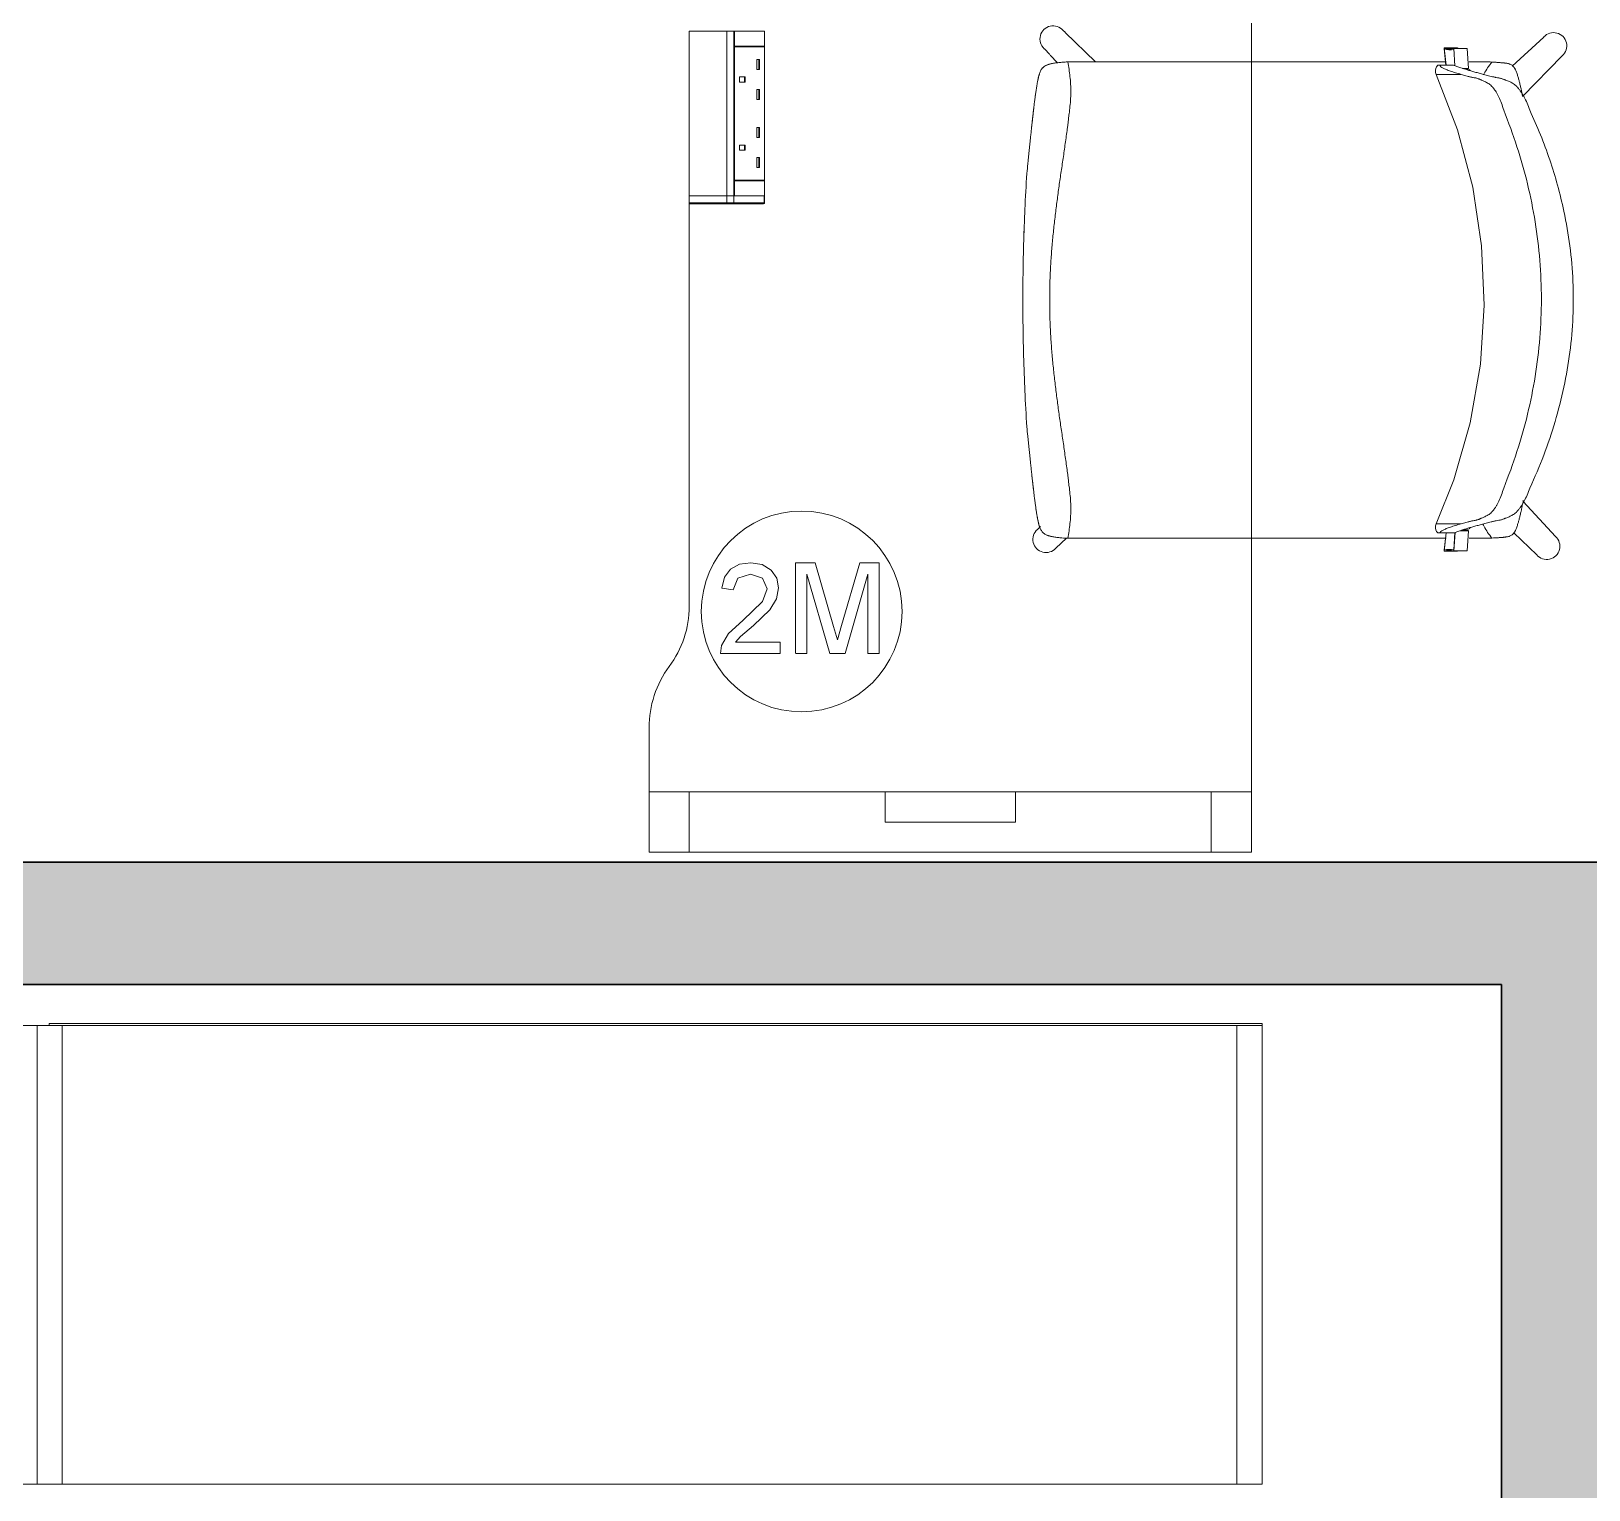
# Model space of a CAD drawing. Header units: millimetres. Extents: x 79795 to 317870, y -36033 to 97293.
# Drawn here: x 179084 to 180636, y 18902 to 20355 of the extents above; entities that cross this region are included whole.
import ezdxf

# ---------------------------------------------------------------- set-up
doc = ezdxf.new("R2010")
doc.units = ezdxf.units.MM
doc.header["$MEASUREMENT"] = 0
for name, color, linetype, lineweight in [('CSM-STL-XX-ZZ-M3-A-XXXX-00001_detached _19_04_21__rvt-1-Level 4$0$A-WALL', 7, 'CONTINUOUS', 9), ('CSM-STL-XX-ZZ-M3-A-XXXX-00001_detached _19_04_21__rvt-1-Level 4$0$A-WALL-PATT', 7, 'CONTINUOUS', 9), ('CSM-STL-XX-ZZ-M3-A-XXXX-00001_detached _19_04_21__rvt-1-Level 4$0$I-WALL', 7, 'CONTINUOUS', 9), ('I-FURN', 8, 'CONTINUOUS', 9)]:
    doc.layers.add(name, color=color, linetype=linetype, lineweight=lineweight)

msp = doc.modelspace()

# ---------------------------------------------------------------- hatches: boundary and pattern name
at = {"layer": 'CSM-STL-XX-ZZ-M3-A-XXXX-00001_detached _19_04_21__rvt-1-Level 4$0$A-WALL-PATT'}
for points in [[(180548.8, 19405.3), (180650.8, 19405.3), (180650.8, 19527.3), (177878.1, 19527.3), (177878.1, 19405.3), (180114.3, 19405.3)], [(180650.8, 15707.3), (180650.8, 19405.3), (180548.8, 19405.3), (180548.8, 15707.3)]]:
    msp.add_hatch(color=256, dxfattribs=at).paths.add_polyline_path(points, flags=0)

# ---------------------------------------------------------------- linework, layer by layer
at = {"layer": 'CSM-STL-XX-ZZ-M3-A-XXXX-00001_detached _19_04_21__rvt-1-Level 4$0$A-WALL', "lineweight": 30}
for p, q in [((180650.8, 19527.3), (178000.1, 19527.3)), ((177878.1, 19405.3), (180548.8, 19405.3))]:
    msp.add_line(p, q, dxfattribs=at)
at = {"layer": 'CSM-STL-XX-ZZ-M3-A-XXXX-00001_detached _19_04_21__rvt-1-Level 4$0$I-WALL', "lineweight": 30}
msp.add_line((180548.8, 19405.3), (180548.8, 15707.3), dxfattribs=at)
at = {"layer": 'I-FURN'}
for p, q in [((180299.9, 19537.3), (180299.9, 20637.3)), ((180299.9, 20637.3), (180299.9, 19537.3)), ((179739.9, 20355.2), (179739.9, 20191.3)), ((179739.9, 20191.3), (179739.9, 20355.2)), ((179777.4, 20355.2), (179739.9, 20355.2)), ((179777.4, 20191.3), (179777.4, 20355.2)), ((179784.3, 20355.2), (179777.4, 20355.2)), ((179785.1, 20355.2), (179782.7, 20355.2)), ((179784.3, 20191.3), (179784.3, 20355.2)), ((179784.3, 20355.2), (179784.9, 20355.2)), ((179784.9, 20355.2), (179784.9, 20340.2)), ((179785.1, 20340.2), (179785.1, 20355.2)), ((179785.1, 20355.2), (179815, 20355.2)), ((179814.8, 20191.3), (179814.8, 20355.2)), ((179815, 20355.2), (179815, 20340.2)), ((180114.3, 20354.1), (180112.3, 20356)), ((180144.6, 20324.7), (180114.4, 20354)), ((180591.2, 20349.4), (180559.7, 20320.4)), ((179784.9, 20339.7), (179784.9, 20206.7)), ((179815, 20340.2), (179785.1, 20340.2)), ((179785.1, 20206.7), (179785.1, 20339.7)), ((179815, 20339.7), (179785.1, 20339.7)), ((179809.9, 20327.1), (179807.1, 20327.1)), ((179807.1, 20317.1), (179807.1, 20327.1)), ((179809.2, 20317.1), (179809.2, 20327.1)), ((179809.9, 20317.1), (179809.9, 20327.1)), ((179814.6, 20340.2), (179814.6, 20339.7)), ((179815, 20339.7), (179815, 20206.7)), ((180093.6, 20337.8), (180098.9, 20332)), ((180099.5, 20331.3), (180106.6, 20323.6)), ((180491.7, 20338.5), (180493.7, 20321.3)), ((180505, 20338.5), (180491.7, 20338.5)), ((180491.7, 20337.5), (180493.6, 20321.3)), ((180502.6, 20320.8), (180501.4, 20338.1)), ((180501.4, 20338.1), (180514.7, 20338.1)), ((180514.7, 20338.1), (180516.1, 20318.2)), ((180570, 20290), (180609.4, 20330.7)), ((179809.9, 20317.1), (179807.1, 20317.1)), ((180116.3, 20324.7), (180116.9, 20324.7)), ((180483.6, 20318), (180483.3, 20316.5)), ((180483.3, 20316.5), (180483.3, 20314.2)), ((180483.3, 20314.2), (180483.9, 20312.2)), ((180484.3, 20319.7), (180483.6, 20318)), ((180483.9, 20312.2), (180505.1, 20257)), ((180485.4, 20321.3), (180484.3, 20319.7)), ((180488, 20321.3), (180501.1, 20321.3)), ((180516.1, 20318.2), (180510.2, 20318.2)), ((180516.1, 20317.3), (180513.1, 20317.3)), ((179795.6, 20309.6), (179789.9, 20309.6)), ((179789.9, 20304.6), (179789.9, 20309.6)), ((179795.6, 20304.6), (179789.9, 20304.6)), ((179794.9, 20304.6), (179794.9, 20309.6)), ((179795.6, 20304.6), (179795.6, 20309.6)), ((179809.9, 20297.1), (179807.1, 20297.1)), ((179807.1, 20287.1), (179807.1, 20297.1)), ((179809.2, 20287.1), (179809.2, 20297.1)), ((179809.9, 20287.1), (179809.9, 20297.1)), ((179809.9, 20287.1), (179807.1, 20287.1)), ((179809.9, 20259.3), (179807.1, 20259.3)), ((179807.1, 20249.3), (179807.1, 20259.3)), ((179809.9, 20249.3), (179807.1, 20249.3)), ((179809.2, 20249.3), (179809.2, 20259.3)), ((179809.9, 20249.3), (179809.9, 20259.3)), ((180505.1, 20257), (180520.3, 20199.9)), ((179789.9, 20241.8), (179789.9, 20236.8)), ((179795.6, 20241.8), (179789.9, 20241.8)), ((179789.9, 20236.8), (179795.6, 20236.8)), ((179794.9, 20236.8), (179794.9, 20241.8)), ((179795.6, 20236.8), (179795.6, 20241.8)), ((179809.9, 20229.3), (179807.1, 20229.3)), ((179807.1, 20219.3), (179807.1, 20229.3)), ((179809.9, 20219.3), (179807.1, 20219.3)), ((179809.2, 20219.3), (179809.2, 20229.3)), ((179809.9, 20219.3), (179809.9, 20229.3)), ((179784.9, 20206.2), (179784.9, 20191.3)), ((179815, 20206.7), (179785.1, 20206.7)), ((179785.1, 20191.2), (179785.1, 20206.2)), ((179785.1, 20206.2), (179815, 20206.2)), ((179814.6, 20206.7), (179814.6, 20206.2)), ((179815, 20206.2), (179815, 20191.2)), ((179739.9, 20191.3), (179777.4, 20191.3)), ((179739.9, 20191.2), (179739.9, 20184.2)), ((179739.9, 20184.2), (179739.9, 20191.2)), ((179777.4, 20191.2), (179739.9, 20191.2)), ((179777.4, 20191.3), (179784.3, 20191.3)), ((179777.4, 20184.2), (179777.4, 20191.2)), ((179784.3, 20191.2), (179777.4, 20191.2)), ((179784.9, 20191.3), (179784.3, 20191.3)), ((179784.3, 20184.2), (179784.3, 20191.2)), ((179814.6, 20191.2), (179784.3, 20191.2)), ((179815, 20191.2), (179785.1, 20191.2)), ((179814.6, 20184.2), (179814.6, 20191.2)), ((179814.8, 20191.2), (179814.6, 20191.2)), ((179814.8, 20184.2), (179814.8, 20191.2)), ((179814.8, 20184.2), (179814.8, 20191.2)), ((179814.8, 20191.2), (179814.8, 20184.2)), ((180520.3, 20199.9), (180529.2, 20141.5)), ((179739.9, 20184.2), (179739.9, 19782.3)), ((179739.9, 19782.3), (179739.9, 20184.2)), ((179777.4, 20184.2), (179739.9, 20184.2)), ((179744.9, 20183.2), (179740.9, 20183.2)), ((179740.9, 20183.2), (179778, 20183.2)), ((179744.9, 20183.2), (179744.9, 20184.2)), ((179783.5, 20183.2), (179744.9, 20183.2)), ((179784.3, 20184.2), (179777.4, 20184.2)), ((179778, 20183.2), (179783.5, 20183.2)), ((179783.5, 20183.2), (179813.8, 20183.2)), ((179783.5, 20183.2), (179813.8, 20183.2)), ((179814.6, 20184.2), (179784.3, 20184.2)), ((179814.4, 20183.4), (179814.4, 20183.4)), ((179814.8, 20184.2), (179814.6, 20184.2)), ((180529.2, 20141.5), (180531.8, 20082.4)), ((180531.8, 20082.4), (180528, 20023.4)), ((180528, 20023.4), (180517.8, 19965.1)), ((180517.8, 19965.1), (180501.4, 19908.3)), ((180501.4, 19908.3), (180483.9, 19864.4)), ((180602.7, 19851.7), (180570.5, 19886.8)), ((180089.7, 19861.8), (180086.8, 19858.9)), ((180483.3, 19862.3), (180483.9, 19864.4)), ((180483.3, 19860), (180483.3, 19862.3)), ((180105, 19840.2), (180115.8, 19850)), ((180116.9, 19850), (180116.3, 19850)), ((180483.6, 19858.6), (180483.3, 19860)), ((180484.3, 19856.8), (180483.6, 19858.6)), ((180485.4, 19855.3), (180484.3, 19856.8)), ((180487.5, 19855.3), (180501.1, 19855.3)), ((180493.7, 19855.3), (180491.7, 19838.1)), ((180493.9, 19855.3), (180491.7, 19837.2)), ((180501.4, 19838.4), (180502.6, 19855.8)), ((180501.4, 19837.5), (180502.7, 19855.8)), ((180507.3, 19857.4), (180516.1, 19857.4)), ((180510.2, 19858.3), (180516.1, 19858.3)), ((180516.1, 19857.4), (180514.7, 19837.5)), ((180561.2, 19855.6), (180584, 19833.5)), ((180491.7, 19837.2), (180505, 19837.2)), ((180514.7, 19837.5), (180501.4, 19837.5)), ((179781, 19819.2), (179775.1, 19811.2)), ((179789.8, 19824.1), (179781, 19819.2)), ((179788.4, 19810.3), (179800.9, 19814.4)), ((179801.2, 19825.7), (179789.8, 19824.1)), ((179800.9, 19814.4), (179812.9, 19810.2)), ((179812.6, 19823.9), (179801.2, 19825.7)), ((179821.4, 19818.4), (179812.6, 19823.9)), ((179827, 19810.3), (179821.4, 19818.4)), ((179865.2, 19825.7), (179845.8, 19825.7)), ((179845.8, 19825.7), (179845.8, 19736)), ((179857.1, 19735.3), (179857.1, 19814.4)), ((179857.1, 19814.4), (179879.8, 19735.3)), ((179883.7, 19762), (179865.2, 19825.7)), ((179909.7, 19825.7), (179891.5, 19763.1)), ((179895.1, 19735.3), (179917.8, 19814.4)), ((179929.1, 19825.7), (179909.7, 19825.7)), ((179917.8, 19814.4), (179917.8, 19735.3)), ((179929.1, 19735.3), (179929.1, 19825.7)), ((179775.1, 19811.2), (179772.3, 19800.3)), ((179772.3, 19800.3), (179783.6, 19798.8)), ((179783.6, 19798.8), (179788.4, 19810.3)), ((179817.5, 19799.8), (179812.7, 19787)), ((179812.9, 19810.2), (179817.5, 19799.8)), ((179826.8, 19789.8), (179828.8, 19800.5)), ((179828.8, 19800.5), (179827, 19810.3)), ((179812.7, 19787), (179793.1, 19768.2)), ((179820.2, 19778.7), (179826.8, 19789.8)), ((179793.1, 19768.2), (179779, 19755.1)), ((179804, 19763.2), (179820.2, 19778.7)), ((179779, 19755.1), (179772.1, 19743.1)), ((179785.9, 19746.6), (179791, 19752.3)), ((179791, 19752.3), (179804, 19763.2)), ((179887.5, 19748.7), (179883.7, 19762)), ((179891.5, 19763.1), (179887.5, 19748.7)), ((179772.1, 19743.1), (179770.9, 19735.3)), ((179830.3, 19746.6), (179785.9, 19746.6)), ((179830.3, 19735.3), (179830.3, 19746.6)), ((179770.9, 19735.3), (179830.3, 19735.3)), ((179845.8, 19735.3), (179857.1, 19735.3)), ((179879.8, 19735.3), (179895.1, 19735.3)), ((179917.8, 19735.3), (179929.1, 19735.3)), ((179699.9, 19661.2), (179699.9, 19537.3)), ((179699.9, 19537.3), (179699.9, 19661.2)), ((179739.9, 19597.3), (179699.9, 19597.3)), ((179699.9, 19597.3), (179934.9, 19597.3)), ((179699.9, 19537.3), (179699.9, 19597.3)), ((179699.9, 19537.3), (179699.9, 19597.3)), ((180259.9, 19597.3), (179739.9, 19597.3)), ((179739.9, 19537.3), (179739.9, 19597.3)), ((179739.9, 19537.3), (179739.9, 19597.3)), ((179934.9, 19597.3), (180064.9, 19597.3)), ((179934.9, 19567.3), (179934.9, 19597.3)), ((179934.9, 19567.3), (179934.9, 19597.3)), ((180064.9, 19597.3), (180299.9, 19597.3)), ((180064.9, 19567.3), (180064.9, 19597.3)), ((180064.9, 19597.3), (180064.9, 19567.3)), ((180299.9, 19597.3), (180259.9, 19597.3)), ((180259.9, 19537.3), (180259.9, 19597.3)), ((180259.9, 19537.3), (180259.9, 19597.3)), ((180299.9, 19537.3), (180299.9, 19597.3)), ((180299.9, 19597.3), (180299.9, 19537.3)), ((180064.9, 19567.3), (179934.9, 19567.3)), ((179934.9, 19567.3), (180064.9, 19567.3)), ((180299.9, 19537.3), (179699.9, 19537.3)), ((179699.9, 19537.3), (179739.9, 19537.3)), ((179699.9, 19537.3), (180299.9, 19537.3)), ((180299.9, 19537.3), (179699.9, 19537.3)), ((179739.9, 19537.3), (180259.9, 19537.3)), ((180259.9, 19537.3), (180299.9, 19537.3)), ((179065.4, 19364.5), (179090.4, 19364.5)), ((179090.4, 18907.5), (179090.4, 19364.5)), ((179090.4, 19364.5), (179115.4, 19364.5)), ((179090.4, 19364.5), (179090.4, 18907.5)), ((179102.4, 19366.5), (179102.4, 19364.5)), ((180310.4, 19366.5), (179102.4, 19366.5)), ((179102.4, 19364.5), (180310.4, 19364.5)), ((179115.4, 18907.5), (179115.4, 19364.5)), ((179115.4, 19364.5), (180285.4, 19364.5)), ((179115.4, 19364.5), (179115.4, 18907.5)), ((180285.4, 19364.5), (180310.4, 19364.5)), ((180285.4, 19364.5), (180285.4, 18907.5)), ((180285.4, 18907.5), (180285.4, 19364.5)), ((180310.4, 19364.5), (180310.4, 19366.5)), ((180310.4, 18907.5), (180310.4, 19364.5)), ((179090.4, 18907.5), (179065.4, 18907.5)), ((179115.4, 18907.5), (179090.4, 18907.5)), ((180285.4, 18907.5), (179115.4, 18907.5)), ((180310.4, 18907.5), (180285.4, 18907.5))]:
    msp.add_line(p, q, dxfattribs=at)
at = {"layer": 'I-FURN', "flags": 128}
for points in [[(179740.9, 20183.2), (179740.9, 20183.2), (179740.8, 20183.2), (179740.8, 20183.2), (179740.8, 20183.2), (179740.7, 20183.2), (179740.7, 20183.2), (179740.6, 20183.2), (179740.6, 20183.2), (179740.6, 20183.2), (179740.5, 20183.3), (179740.5, 20183.3), (179740.5, 20183.3), (179740.4, 20183.3), (179740.4, 20183.3), (179740.4, 20183.4), (179740.3, 20183.4), (179740.3, 20183.4), (179740.3, 20183.4), (179740.2, 20183.5), (179740.2, 20183.5), (179740.2, 20183.5), (179740.1, 20183.5), (179740.1, 20183.6), (179740.1, 20183.6), (179740.1, 20183.6), (179740.1, 20183.7), (179740, 20183.7), (179740, 20183.7), (179740, 20183.8), (179740, 20183.8), (179740, 20183.9), (179740, 20183.9), (179740, 20183.9), (179739.9, 20184), (179739.9, 20184), (179739.9, 20184), (179739.9, 20184.1), (179739.9, 20184.1), (179739.9, 20184.2), (179739.9, 20184.2)], [(179744.9, 20183.2), (179744.8, 20183.2), (179744.6, 20183.2), (179744.4, 20183.2), (179744.3, 20183.2), (179744.1, 20183.2), (179744, 20183.2), (179743.8, 20183.2), (179743.7, 20183.2), (179743.5, 20183.2), (179743.4, 20183.2), (179743.2, 20183.2), (179743.1, 20183.2), (179742.9, 20183.2), (179742.8, 20183.2), (179742.7, 20183.2), (179742.5, 20183.2), (179742.4, 20183.2), (179742.3, 20183.2), (179742.2, 20183.2), (179742.1, 20183.2), (179741.9, 20183.2), (179741.8, 20183.2), (179741.7, 20183.2), (179741.6, 20183.2), (179741.6, 20183.2), (179741.5, 20183.2), (179741.4, 20183.2), (179741.3, 20183.2), (179741.3, 20183.2), (179741.2, 20183.2), (179741.1, 20183.2), (179741.1, 20183.2), (179741, 20183.2), (179741, 20183.2), (179741, 20183.2), (179741, 20183.2), (179740.9, 20183.2), (179740.9, 20183.2), (179740.9, 20183.2)], [(179740.9, 20183.2), (179740.9, 20183.2), (179740.9, 20183.2)], [(179740.9, 20183.2), (179741.2, 20183.2), (179741.6, 20183.2), (179742.2, 20183.2), (179742.9, 20183.2), (179743.7, 20183.2), (179744.6, 20183.2), (179745.7, 20183.2), (179746.9, 20183.2), (179748.2, 20183.2), (179749.7, 20183.2), (179751.3, 20183.2), (179753, 20183.2), (179754.8, 20183.2), (179756.7, 20183.2), (179758.8, 20183.2), (179760.9, 20183.2), (179763.2, 20183.2), (179765.5, 20183.2), (179768, 20183.2), (179770.5, 20183.2), (179773.2, 20183.2), (179775.9, 20183.2), (179778, 20183.2)], [(179778, 20183.2), (179778.1, 20183.2), (179778.2, 20183.2), (179778.4, 20183.2), (179778.5, 20183.2), (179778.7, 20183.2), (179778.8, 20183.2), (179779, 20183.2), (179779.1, 20183.2), (179779.3, 20183.2), (179779.4, 20183.2), (179779.6, 20183.2), (179779.7, 20183.2), (179779.9, 20183.2), (179780.1, 20183.2), (179780.2, 20183.2), (179780.4, 20183.2), (179780.5, 20183.2), (179780.7, 20183.2), (179780.8, 20183.2), (179781, 20183.2), (179781.2, 20183.2), (179781.3, 20183.2), (179781.5, 20183.2), (179781.6, 20183.2), (179781.8, 20183.2), (179781.9, 20183.2), (179782.1, 20183.2), (179782.2, 20183.2), (179782.3, 20183.2), (179782.5, 20183.2), (179782.6, 20183.2), (179782.7, 20183.2), (179782.8, 20183.2), (179783, 20183.2), (179783.1, 20183.2), (179783.2, 20183.2), (179783.3, 20183.2), (179783.4, 20183.2), (179783.5, 20183.2)], [(179814.8, 20184.2), (179814.8, 20184.1), (179814.8, 20184.1), (179814.8, 20184.1), (179814.8, 20184), (179814.7, 20184), (179814.7, 20183.9), (179814.7, 20183.9), (179814.7, 20183.9), (179814.7, 20183.8), (179814.7, 20183.8), (179814.7, 20183.8), (179814.7, 20183.7), (179814.6, 20183.7)]]:
    msp.add_lwpolyline(points, dxfattribs=at)
at = {"layer": 'I-FURN'}
for centre, radius, start, end in [((180102.3, 20347.5), 13.1, 40.3941, 228.0104), ((180600.9, 20340.7), 13.1, 310.4176, 138.0338), ((179851.9, 19777.1), 100, 0, 180), ((180095.3, 19848.9), 13.1, 130.3707, 317.9869), ((180594, 19842), 13.1, 220.3941, 48.0104), ((179639.9, 19782.3), 100, 323.1301, 0), ((179639.9, 19782.3), 100, 323.1301, 0), ((179851.9, 19777.1), 100, 180.0251, 0), ((179800, 19662.3), 100, 143.1301, 180.6256), ((179800, 19662.3), 100, 143.1301, 180.6256)]:
    msp.add_arc(centre, radius, start, end, dxfattribs=at)
for centre, major_axis, ratio, start_param, end_param in [((180497.1, 20354.9), (0, -17.4), 0.978487, 5.960696, 6.540192), ((180497.1, 20354), (0, -17.4), 0.978487, 5.960696, 6.540192), ((180510.4, 20354.9), (0, -17.4), 0.978487, 5.960696, 6.044337), ((179740.9, 20184.2), (0, 1), 0.998113, 1.570796, 3.141593), ((179778, 20184.2), (0, 1), 0.56467, 1.570796, 3.141593), ((179783.5, 20184.2), (0, 1), 0.819152, 3.141593, 4.712389), ((179813.8, 20184.2), (0, -1), 0.819152, 0, 1.570796), ((180497.1, 19821.6), (0, -17.4), 0.978487, 2.884586, 3.464082), ((180497.1, 19820.7), (0, -17.4), 0.978487, 2.884586, 3.464082), ((180510.4, 19820.7), (0, -17.4), 0.978487, 3.380441, 3.464082)]:
    msp.add_ellipse(centre, major_axis=major_axis, ratio=ratio, start_param=start_param, end_param=end_param, dxfattribs=at)
for points, knots in [([(180076.2, 20213.6), (180076.5, 20216.8), (180077, 20221.5), (180077.6, 20227.6), (180078, 20232.1), (180078.5, 20236.4), (180078.9, 20240.5), (180079.3, 20244.7), (180079.8, 20249.2), (180080.3, 20253.9), (180080.8, 20258.8), (180081.4, 20263.6), (180081.9, 20268.3), (180082.4, 20272.7), (180082.8, 20276.8), (180083.3, 20280.3), (180083.6, 20283.2), (180083.9, 20285.5), (180084.2, 20287.7), (180084.5, 20290.4), (180085, 20293.7), (180085.5, 20297.2), (180085.9, 20299.9), (180086.2, 20301.4), (180086.4, 20302.6), (180086.6, 20303.8), (180086.9, 20305.5), (180087.3, 20307.5), (180087.9, 20309.9), (180088.7, 20312.7), (180089.5, 20315.1), (180090.4, 20316.7), (180090.9, 20317.6), (180091.3, 20318.1), (180091.8, 20318.6), (180092.4, 20319.2), (180093.6, 20320.2), (180095.3, 20321.2), (180097.3, 20322), (180098.9, 20322.5), (180100.8, 20322.9), (180103.4, 20323.4), (180106.9, 20323.8), (180111, 20324.3), (180114.4, 20324.5), (180115.8, 20324.6), (180116.3, 20324.7)], [0, 0, 0, 0, 0.0625, 0.09375, 0.125, 0.15625, 0.1875, 0.21875, 0.25, 0.28125, 0.3125, 0.34375, 0.375, 0.40625, 0.4375, 0.46875, 0.484375, 0.5, 0.515625, 0.53125, 0.5625, 0.59375, 0.609375, 0.617188, 0.625, 0.632812, 0.640625, 0.65625, 0.671875, 0.6875, 0.71875, 0.734375, 0.742188, 0.75, 0.757812, 0.765625, 0.78125, 0.8125, 0.828125, 0.84375, 0.859375, 0.875, 0.90625, 0.9375, 0.96875, 1, 1, 1, 1]), ([(180088.8, 20312.8), (180088.7, 20312.7), (180088.5, 20311.9), (180088.1, 20310.5), (180087.6, 20308.7), (180087.2, 20306.9), (180086.9, 20305.6), (180086.8, 20305)], [0.2634642, 0.2634642, 0.2634642, 0.2634642, 0.26785714, 0.28571429, 0.30357143, 0.32142857, 0.33764593, 0.33764593, 0.33764593, 0.33764593]), ([(180100.3, 20322.8), (180099.8, 20322.7), (180098.6, 20322.4), (180097, 20321.9), (180095.7, 20321.3), (180094.9, 20320.9), (180094.8, 20320.8)], [0.11388456, 0.11388456, 0.11388456, 0.11388456, 0.125, 0.14285714, 0.16071429, 0.16623382, 0.16623382, 0.16623382, 0.16623382]), ([(180098.9, 20087.3), (180098.9, 20097.4), (180099.3, 20112.4), (180100.5, 20132.5), (180101.8, 20147.5), (180103.3, 20162.5), (180105.1, 20177.4), (180107, 20191.8), (180109, 20206.3), (180110.8, 20218.6), (180112.3, 20228.5), (180113.4, 20236), (180114.4, 20243.3), (180115.5, 20250.7), (180116.3, 20256.8), (180117, 20261.8), (180117.4, 20265.5), (180117.8, 20269.2), (180118.4, 20274.1), (180119.2, 20280.4), (180119.7, 20286.6), (180119.9, 20291.5), (180120, 20295.2), (180119.9, 20298.9), (180119.7, 20303.9), (180119, 20312.5), (180117.8, 20319.8), (180116.9, 20324.7)], [0, 0, 0, 0, 0.125, 0.1875, 0.25, 0.3125, 0.375, 0.4375, 0.5, 0.5625, 0.59375, 0.625, 0.65625, 0.6875, 0.71875, 0.734375, 0.75, 0.765625, 0.78125, 0.8125, 0.84375, 0.859375, 0.875, 0.890625, 0.90625, 0.9375, 1, 1, 1, 1]), ([(180116.9, 20324.7), (180127.1, 20324.7), (180142, 20324.7), (180161.7, 20324.7), (180176.5, 20324.7), (180191.2, 20324.7), (180205.8, 20324.7), (180218.1, 20324.7), (180228.1, 20324.7), (180235.7, 20324.7), (180243.3, 20324.7), (180253.4, 20324.7), (180265.9, 20324.7), (180278.3, 20324.7), (180288.4, 20324.7), (180294.8, 20324.7), (180298.7, 20324.7), (180300, 20324.7)], [-1, -1, -1, -1, -0.9285714, -0.8928571, -0.8571429, -0.8214286, -0.7857143, -0.75, -0.7321429, -0.7142857, -0.6964286, -0.6785714, -0.6428571, -0.6071429, -0.5892857, -0.5714286, -0.5621337, -0.5621337, -0.5621337, -0.5621337]), ([(180300, 20324.7), (180301.2, 20324.7), (180305, 20324.7), (180313.7, 20324.7), (180326.2, 20324.7), (180341.2, 20324.7), (180356.4, 20324.7), (180371.5, 20324.7), (180386.4, 20324.7), (180398.8, 20324.7), (180408.9, 20324.7), (180416.5, 20324.7), (180424.1, 20324.7), (180434, 20324.7), (180446.2, 20324.7), (180458.6, 20324.7), (180468.7, 20324.7), (180476.4, 20324.7), (180484.2, 20324.7), (180490.1, 20324.7), (180493.3, 20324.7), (180494, 20324.7)], [-0.5621337, -0.5621337, -0.5621337, -0.5621337, -0.5535714, -0.5357143, -0.5, -0.4642857, -0.4285714, -0.3928571, -0.3571429, -0.3214286, -0.3035714, -0.2857143, -0.2678571, -0.25, -0.2142857, -0.1785714, -0.1607143, -0.1428571, -0.125, -0.1071429, -0.1022726, -0.1022726, -0.1022726, -0.1022726]), ([(180484.5, 20312.2), (180484.8, 20312.2), (180485.4, 20312.2), (180487.4, 20312.2), (180491.3, 20312.2), (180498.5, 20312.2), (180505.1, 20312.2), (180508.8, 20312.2)], [0.4444444, 0.4444444, 0.4444444, 0.4444444, 0.5138889, 0.5833333, 0.7222222, 0.8611111, 1, 1, 1, 1]), ([(180487.5, 20321.3), (180486.9, 20321.3), (180486.1, 20321.3), (180485.5, 20321.3), (180485.4, 20321.3), (180486, 20321.3), (180486.8, 20321.3), (180487.1, 20321.3)], [0, 0, 0, 0, 0.125, 0.25, 0.375, 0.5, 0.5828112, 0.5828112, 0.5828112, 0.5828112]), ([(180508.3, 20318.8), (180510.2, 20318.2), (180513.4, 20317.1), (180518.4, 20315.7), (180522.5, 20314.5), (180526.7, 20313.4), (180531.2, 20312.2), (180535.3, 20311.1), (180538.6, 20310.2), (180540.8, 20309.7), (180542.5, 20309.3), (180544.2, 20309), (180545.9, 20308.7), (180547.6, 20308.3), (180549, 20308), (180550.1, 20307.6), (180551, 20307.3), (180551.5, 20307.1), (180551.8, 20307), (180552.2, 20306.8), (180552.7, 20306.6), (180553.6, 20306.2), (180555, 20305.7), (180556.6, 20305.1), (180558.3, 20304.3), (180560, 20303.4), (180561.8, 20302.2), (180563.2, 20301.1), (180564.2, 20300.1), (180564.7, 20299.5), (180565.1, 20299.1), (180565.5, 20298.6), (180566.1, 20297.9), (180567, 20296.7), (180568.4, 20294.9), (180570, 20292.4), (180572, 20288.8), (180574.5, 20283.7), (180576.3, 20278.9), (180577.2, 20276.4)], [0, 0, 0, 0, 0.142857, 0.214286, 0.285714, 0.357143, 0.428571, 0.5, 0.535714, 0.571429, 0.589286, 0.607143, 0.642857, 0.660714, 0.678571, 0.696429, 0.705357, 0.709821, 0.714286, 0.71875, 0.723214, 0.732143, 0.75, 0.767857, 0.785714, 0.803571, 0.821429, 0.839286, 0.848214, 0.852679, 0.857143, 0.861607, 0.866071, 0.875, 0.892857, 0.910714, 0.928571, 0.964286, 1, 1, 1, 1]), ([(180551.2, 20276.4), (180550.5, 20278.9), (180549, 20283.6), (180546.8, 20288.6), (180545, 20292.2), (180543.6, 20294.7), (180542.4, 20296.5), (180541.5, 20297.7), (180541, 20298.4), (180540.6, 20298.9), (180540.3, 20299.4), (180539.7, 20299.9), (180538.8, 20300.9), (180537.4, 20302.1), (180535.7, 20303.3), (180534, 20304.3), (180532.3, 20305.1), (180530.7, 20305.8), (180529.4, 20306.4), (180528.5, 20306.7), (180528, 20307), (180527.7, 20307.1), (180527.3, 20307.3), (180526.9, 20307.5), (180526.1, 20307.8), (180525.1, 20308.1), (180523.9, 20308.5), (180522.4, 20308.8), (180521, 20309), (180519.5, 20309.3), (180518.3, 20309.5), (180517.1, 20309.9), (180515.5, 20310.3), (180512.7, 20311.1), (180510.4, 20311.7), (180508.8, 20312.2)], [0, 0, 0, 0, 0.0625, 0.125, 0.15625, 0.1875, 0.21875, 0.234375, 0.242188, 0.25, 0.257812, 0.265625, 0.28125, 0.3125, 0.34375, 0.375, 0.40625, 0.4375, 0.46875, 0.484375, 0.492188, 0.5, 0.507812, 0.515625, 0.53125, 0.5625, 0.59375, 0.625, 0.6875, 0.71875, 0.75, 0.78125, 0.8125, 0.875, 1, 1, 1, 1]), ([(180539.5, 20324.5), (180537.9, 20322.6), (180535, 20318.8), (180532.5, 20314.5), (180531.3, 20312.2), (180531.1, 20311.8)], [0, 0, 0, 0, 0.02777778, 0.05555556, 0.06066679, 0.06066679, 0.06066679, 0.06066679]), ([(180539.5, 20324.5), (180540.5, 20324.4), (180542.2, 20324.3), (180544.1, 20324.2), (180545.2, 20324.1), (180546.1, 20324.1), (180546.9, 20324), (180547.9, 20323.9), (180549.1, 20323.8), (180550.3, 20323.7), (180551.2, 20323.6), (180551.7, 20323.6), (180552.1, 20323.5), (180552.5, 20323.5), (180553, 20323.4), (180553.9, 20323.3), (180555.1, 20323.1), (180556.5, 20322.7), (180557.7, 20322.3), (180558.9, 20321.7), (180560.1, 20320.8), (180561, 20319.8), (180561.6, 20318.9), (180562.1, 20318.2), (180562.5, 20317.6), (180563, 20316.6), (180563.6, 20315.3), (180564.2, 20313.6), (180564.8, 20311.8), (180565.3, 20310.1), (180565.8, 20308.5), (180566.2, 20306.9), (180566.7, 20305.2), (180567.1, 20303.4), (180567.7, 20300.9), (180568.7, 20296.5), (180569.6, 20292.8), (180570, 20290.4)], [0, 0, 0, 0, 0.0625, 0.09375, 0.109375, 0.125, 0.140625, 0.15625, 0.1875, 0.21875, 0.234375, 0.242188, 0.25, 0.257812, 0.265625, 0.28125, 0.3125, 0.34375, 0.375, 0.40625, 0.4375, 0.46875, 0.484375, 0.5, 0.515625, 0.53125, 0.5625, 0.59375, 0.625, 0.65625, 0.6875, 0.71875, 0.75, 0.78125, 0.8125, 0.875, 1, 1, 1, 1]), ([(180085.4, 20296.7), (180085.4, 20296.5), (180085.3, 20295.5), (180085, 20293.8), (180084.7, 20291.4), (180084.4, 20289.5), (180084.3, 20288.3), (180084.2, 20287.9)], [0.40654079, 0.40654079, 0.40654079, 0.40654079, 0.41071429, 0.42857143, 0.44642857, 0.46428571, 0.47431632, 0.47431632, 0.47431632, 0.47431632]), ([(180083.2, 20279.6), (180083.1, 20279.3), (180083, 20278.2), (180082.7, 20275.6), (180082.3, 20272), (180081.8, 20267.8), (180081.4, 20263.8), (180081.1, 20261), (180080.9, 20259.6)], [0.5447675, 0.5447675, 0.5447675, 0.5447675, 0.5535714, 0.5714286, 0.6071429, 0.6428571, 0.6785714, 0.7142857, 0.7142857, 0.7142857, 0.7142857]), ([(180551.2, 19900.1), (180556, 19912.1), (180564.8, 19936.2), (180578.9, 19985.8), (180589.2, 20049.5), (180589.2, 20127), (180578.9, 20190.7), (180564.8, 20240.3), (180556, 20264.5), (180551.2, 20276.4)], [-1, -1, -1, -1, -0.9, -0.8, -0.6, -0.4, -0.2, -0.1, 0, 0, 0, 0]), ([(180577.2, 20276.4), (180584.7, 20260.3), (180597.9, 20227.5), (180613.7, 20170.6), (180622.2, 20106.1), (180619, 20035.1), (180606.5, 19977.3), (180591.4, 19932.6), (180582.2, 19910.9), (180577.2, 19900.1)], [-1, -1, -1, -1, -0.863636, -0.727273, -0.545455, -0.363636, -0.181818, -0.090909, 0, 0, 0, 0]), ([(180076.2, 19961), (180075.4, 19973), (180074.4, 19991), (180073.6, 20012), (180073.2, 20024), (180072.9, 20033.1), (180072.7, 20042.1), (180072.5, 20051.1), (180072.4, 20060.1), (180072.2, 20069.2), (180072.2, 20078.2), (180072.2, 20087.3), (180072.2, 20096.4), (180072.2, 20105.5), (180072.4, 20114.5), (180072.5, 20123.5), (180072.7, 20132.6), (180072.9, 20141.6), (180073.2, 20150.6), (180073.6, 20162.6), (180074.4, 20183.6), (180075.4, 20201.6), (180076.2, 20213.6)], [0, 0, 0, 0, 0.142857, 0.214286, 0.25, 0.285714, 0.321429, 0.357143, 0.392857, 0.428571, 0.464286, 0.5, 0.535714, 0.571429, 0.607143, 0.642857, 0.678571, 0.714286, 0.75, 0.785714, 0.857143, 1, 1, 1, 1]), ([(180073.3, 20155.9), (180073.3, 20154.1), (180073.2, 20151.3), (180073.1, 20148.5), (180073.1, 20147.5)], [0.45739181, 0.45739181, 0.45739181, 0.45739181, 0.5, 0.52352779, 0.52352779, 0.52352779, 0.52352779]), ([(180116.9, 19850), (180117.8, 19854.9), (180119, 19862.2), (180119.7, 19870.8), (180119.9, 19875.7), (180120, 19879.4), (180119.9, 19883.1), (180119.7, 19888.1), (180119.2, 19894.3), (180118.4, 19900.5), (180117.8, 19905.5), (180117.4, 19909.2), (180117, 19912.9), (180116.3, 19917.8), (180115.5, 19924), (180114.4, 19931.3), (180113.4, 19938.7), (180112.3, 19946.1), (180110.8, 19956), (180109, 19968.4), (180107, 19982.8), (180105.1, 19997.3), (180103.3, 20012.2), (180101.8, 20027.2), (180100.5, 20042.2), (180099.3, 20062.2), (180098.9, 20077.3), (180098.9, 20087.3)], [0, 0, 0, 0, 0.0625, 0.09375, 0.109375, 0.125, 0.140625, 0.15625, 0.1875, 0.21875, 0.234375, 0.25, 0.265625, 0.28125, 0.3125, 0.34375, 0.375, 0.40625, 0.4375, 0.5, 0.5625, 0.625, 0.6875, 0.75, 0.8125, 0.875, 1, 1, 1, 1]), ([(180073.1, 20027.1), (180073.1, 20026.1), (180073.2, 20023.3), (180073.3, 20020.6), (180073.4, 20018.8)], [0.47647303, 0.47647303, 0.47647303, 0.47647303, 0.5, 0.54260339, 0.54260339, 0.54260339, 0.54260339]), ([(180116.3, 19850), (180115.8, 19850), (180114.5, 19850.1), (180111.2, 19850.4), (180107.1, 19850.8), (180103.6, 19851.2), (180101, 19851.7), (180099.1, 19852.1), (180097.4, 19852.6), (180095.9, 19853.2), (180094.6, 19853.9), (180093.4, 19854.6), (180092.5, 19855.4), (180091.8, 19856), (180091.3, 19856.6), (180090.6, 19857.6), (180089.6, 19859.4), (180088.7, 19861.8), (180087.9, 19864.6), (180087.4, 19866.9), (180087, 19869), (180086.6, 19870.6), (180086.4, 19871.8), (180086.2, 19872.9), (180086, 19874.4), (180085.6, 19877), (180085.1, 19880.3), (180084.6, 19883.5), (180084.3, 19886.1), (180084, 19888.2), (180083.7, 19890.5), (180083.4, 19893.3), (180083, 19896.8), (180082.5, 19901), (180082, 19905.4), (180081.4, 19910.4), (180080.9, 19915.5), (180080.3, 19920.7), (180079.8, 19925.7), (180079.3, 19930.3), (180078.9, 19934.4), (180078.5, 19938.4), (180078, 19942.6), (180077.6, 19947.2), (180076.9, 19953.2), (180076.5, 19957.9), (180076.2, 19961)], [0, 0, 0, 0, 0.03125, 0.0625, 0.09375, 0.125, 0.140625, 0.15625, 0.171875, 0.1875, 0.203125, 0.21875, 0.234375, 0.242188, 0.25, 0.265625, 0.28125, 0.3125, 0.328125, 0.34375, 0.359375, 0.367188, 0.375, 0.382812, 0.390625, 0.40625, 0.4375, 0.46875, 0.484375, 0.5, 0.515625, 0.53125, 0.5625, 0.59375, 0.625, 0.65625, 0.6875, 0.71875, 0.75, 0.78125, 0.8125, 0.84375, 0.875, 0.90625, 0.9375, 1, 1, 1, 1]), ([(180081.2, 19912.9), (180081.3, 19911.5), (180081.6, 19908.7), (180082, 19904.9), (180082.4, 19901.6), (180082.7, 19898.9), (180083, 19896.8), (180083.2, 19895), (180083.3, 19893.9), (180083.4, 19893.6)], [0.2857143, 0.2857143, 0.2857143, 0.2857143, 0.3214286, 0.3571429, 0.3928571, 0.4107143, 0.4285714, 0.4464286, 0.4561916, 0.4561916, 0.4561916, 0.4561916]), ([(180577.2, 19900.1), (180576.3, 19897.6), (180574.5, 19892.9), (180572, 19887.8), (180570, 19884.2), (180568.4, 19881.7), (180567, 19879.8), (180566.1, 19878.6), (180565.5, 19878), (180565.1, 19877.5), (180564.7, 19877), (180564.2, 19876.4), (180563.2, 19875.5), (180561.8, 19874.3), (180560, 19873.2), (180558.3, 19872.3), (180556.6, 19871.5), (180555, 19870.8), (180553.6, 19870.3), (180552.7, 19870), (180552.2, 19869.8), (180551.8, 19869.6), (180551.5, 19869.4), (180551, 19869.2), (180550.1, 19868.9), (180549, 19868.5), (180547.6, 19868.2), (180545.9, 19867.9), (180544.2, 19867.6), (180542.5, 19867.3), (180541.2, 19867), (180539.9, 19866.6), (180538.2, 19866.2), (180535.3, 19865.4), (180531.2, 19864.4), (180526.7, 19863.2), (180522.5, 19862), (180518.4, 19860.9), (180514.6, 19859.8), (180511.2, 19858.7), (180509.2, 19858.1), (180508.3, 19857.7)], [0, 0, 0, 0, 0.035714, 0.071429, 0.089286, 0.107143, 0.125, 0.133929, 0.138393, 0.142857, 0.147321, 0.151786, 0.160714, 0.178571, 0.196429, 0.214286, 0.232143, 0.25, 0.267857, 0.276786, 0.28125, 0.285714, 0.290179, 0.294643, 0.303571, 0.321429, 0.339286, 0.357143, 0.392857, 0.410714, 0.428571, 0.446429, 0.464286, 0.5, 0.571429, 0.642857, 0.714286, 0.785714, 0.857143, 0.928571, 1, 1, 1, 1]), ([(180508.8, 19864.4), (180510.4, 19864.8), (180512.7, 19865.5), (180515.5, 19866.3), (180517.1, 19866.7), (180518.3, 19867), (180519.5, 19867.3), (180521, 19867.6), (180522.4, 19867.8), (180523.9, 19868.1), (180525.1, 19868.4), (180526.1, 19868.8), (180526.9, 19869.1), (180527.3, 19869.3), (180527.7, 19869.4), (180528, 19869.6), (180528.5, 19869.8), (180529.4, 19870.2), (180530.7, 19870.7), (180532.3, 19871.5), (180534, 19872.3), (180535.7, 19873.3), (180537.4, 19874.4), (180538.8, 19875.6), (180539.7, 19876.6), (180540.3, 19877.2), (180540.6, 19877.7), (180541, 19878.2), (180541.5, 19878.8), (180542.4, 19880), (180543.6, 19881.9), (180545, 19884.4), (180546.8, 19887.9), (180549, 19893), (180550.5, 19897.7), (180551.2, 19900.1)], [0, 0, 0, 0, 0.125, 0.1875, 0.21875, 0.25, 0.28125, 0.3125, 0.375, 0.40625, 0.4375, 0.46875, 0.484375, 0.492188, 0.5, 0.507812, 0.515625, 0.53125, 0.5625, 0.59375, 0.625, 0.65625, 0.6875, 0.71875, 0.734375, 0.742188, 0.75, 0.757812, 0.765625, 0.78125, 0.8125, 0.84375, 0.875, 0.9375, 1, 1, 1, 1]), ([(180084.3, 19885.9), (180084.4, 19885.5), (180084.5, 19884.3), (180084.8, 19882.4), (180085.1, 19880.1), (180085.3, 19878.4), (180085.5, 19877.6), (180085.5, 19877.5)], [0.52489931, 0.52489931, 0.52489931, 0.52489931, 0.53571429, 0.55357143, 0.57142857, 0.58928571, 0.5919133, 0.5919133, 0.5919133, 0.5919133]), ([(180570, 19884.2), (180569.6, 19881.9), (180568.7, 19878.1), (180567.7, 19873.7), (180567.1, 19871.2), (180566.7, 19869.4), (180566.2, 19867.7), (180565.8, 19866.2), (180565.3, 19864.6), (180564.8, 19862.9), (180564.2, 19861.1), (180563.6, 19859.4), (180563, 19858.1), (180562.5, 19857.1), (180562.1, 19856.4), (180561.6, 19855.7), (180561, 19854.9), (180560.1, 19853.9), (180558.9, 19853), (180557.7, 19852.4), (180556.5, 19851.9), (180555.1, 19851.6), (180553.9, 19851.4), (180553, 19851.3), (180552.5, 19851.2), (180552.1, 19851.1), (180551.7, 19851.1), (180551.2, 19851), (180550.3, 19850.9), (180549.1, 19850.8), (180547.9, 19850.7), (180546.9, 19850.7), (180546.1, 19850.6), (180545.2, 19850.5), (180544.1, 19850.5), (180542.2, 19850.4), (180540.5, 19850.3), (180539.5, 19850.2)], [0, 0, 0, 0, 0.125, 0.1875, 0.21875, 0.25, 0.28125, 0.3125, 0.34375, 0.375, 0.40625, 0.4375, 0.46875, 0.484375, 0.5, 0.515625, 0.53125, 0.5625, 0.59375, 0.625, 0.65625, 0.6875, 0.71875, 0.734375, 0.742188, 0.75, 0.757812, 0.765625, 0.78125, 0.8125, 0.84375, 0.859375, 0.875, 0.890625, 0.90625, 0.9375, 1, 1, 1, 1]), ([(180086.9, 19869.4), (180087, 19868.7), (180087.3, 19867.4), (180087.7, 19865.5), (180088.2, 19863.7), (180088.6, 19862.4), (180088.8, 19861.8), (180088.8, 19861.8)], [0.66001447, 0.66001447, 0.66001447, 0.66001447, 0.67857143, 0.69642857, 0.71428571, 0.73214286, 0.73259197, 0.73259197, 0.73259197, 0.73259197]), ([(180508.8, 19864.4), (180505.8, 19864.4), (180500.4, 19864.4), (180494, 19864.4), (180489.3, 19864.4), (180486.6, 19864.4), (180485.2, 19864.4), (180484.7, 19864.4), (180484.5, 19864.4)], [0, 0, 0, 0, 0.1111111, 0.2222222, 0.3333333, 0.4444444, 0.5, 0.5555556, 0.5555556, 0.5555556, 0.5555556]), ([(180530.5, 19864.2), (180530.9, 19863.4), (180532.2, 19860.6), (180535, 19855.9), (180537.9, 19852.1), (180539.5, 19850.2)], [0.93303317, 0.93303317, 0.93303317, 0.93303317, 0.94444444, 0.97222222, 1, 1, 1, 1]), ([(180096.1, 19853.2), (180096.3, 19853.1), (180097.1, 19852.8), (180098.6, 19852.3), (180100.4, 19851.8), (180101.6, 19851.6), (180101.9, 19851.6)], [0.83602658, 0.83602658, 0.83602658, 0.83602658, 0.83928571, 0.85714286, 0.875, 0.88324401, 0.88324401, 0.88324401, 0.88324401]), ([(180300, 19850), (180298.8, 19850), (180295, 19850), (180288.7, 19850), (180278.6, 19850), (180266, 19850), (180250.9, 19850), (180235.5, 19850), (180220.3, 19850), (180205.5, 19850), (180190.8, 19850), (180176.1, 19850), (180161.4, 19850), (180141.8, 19850), (180127, 19850), (180116.9, 19850)], [-0.4371491, -0.4371491, -0.4371491, -0.4371491, -0.4285714, -0.4107143, -0.3928571, -0.3571429, -0.3214286, -0.2857143, -0.25, -0.2142857, -0.1785714, -0.1428571, -0.1071429, -0.0714286, 0, 0, 0, 0]), ([(180494, 19850), (180493.5, 19850), (180488, 19850), (180477.2, 19850), (180461.8, 19850), (180446.7, 19850), (180434.2, 19850), (180424.1, 19850), (180416.5, 19850), (180408.8, 19850), (180398.7, 19850), (180386.2, 19850), (180373.8, 19850), (180363.8, 19850), (180356.2, 19850), (180348.7, 19850), (180338.7, 19850), (180326.4, 19850), (180314, 19850), (180305.2, 19850), (180301.3, 19850), (180300, 19850)], [-0.896036, -0.896036, -0.896036, -0.896036, -0.8928571, -0.8571429, -0.8214286, -0.7857143, -0.75, -0.7321429, -0.7142857, -0.6964286, -0.6785714, -0.6428571, -0.6071429, -0.5892857, -0.5714286, -0.5535714, -0.5357143, -0.5, -0.4642857, -0.4464286, -0.4371491, -0.4371491, -0.4371491, -0.4371491]), ([(180487.1, 19855.3), (180486.8, 19855.3), (180486, 19855.3), (180485.4, 19855.3), (180485.5, 19855.3), (180486.1, 19855.3), (180486.9, 19855.3), (180487.5, 19855.3)], [0.4162183, 0.4162183, 0.4162183, 0.4162183, 0.5, 0.625, 0.75, 0.875, 1, 1, 1, 1])]:
    msp.add_open_spline(points, degree=3, knots=knots, dxfattribs=at)
for points in [[(180508.8, 20312.2), (180506.8, 20312.7), (180503, 20313.8), (180498, 20315.4), (180493.8, 20317), (180490.5, 20318.4), (180488.4, 20319.9), (180487.7, 20320.8), (180487.5, 20321.3)], [(180501.1, 20321.3), (180502.2, 20320.9), (180504.5, 20320.1), (180507, 20319.3), (180508.3, 20318.8)], [(180516.6, 20324.7), (180523.2, 20324.7), (180529.5, 20324.7), (180535.6, 20324.7)], [(180517.7, 20315.9), (180517.4, 20316.3), (180517.1, 20316.7), (180516.9, 20317.1)], [(180535.6, 20324.7), (180536.3, 20324.6), (180537.5, 20324.6), (180538.8, 20324.5), (180539.5, 20324.5)], [(180072.2, 20092.5), (180072.2, 20090.8), (180072.2, 20089.1), (180072.2, 20087.3)], [(180072.2, 20087.3), (180072.2, 20085.6), (180072.2, 20083.9), (180072.2, 20082.1)], [(180570, 19884.2), (180570.3, 19885.5), (180570.5, 19886.7), (180570.7, 19887.9)], [(180570.7, 19887.8), (180570.5, 19886.6), (180570.3, 19885.4), (180570, 19884.2)], [(180487.5, 19855.3), (180487.7, 19855.7), (180488.4, 19856.6), (180490.5, 19858.1), (180493.8, 19859.6), (180498, 19861.1), (180503, 19862.8), (180506.8, 19863.9), (180508.8, 19864.4)], [(180508.3, 19857.7), (180507, 19857.3), (180504.5, 19856.5), (180502.2, 19855.7), (180501.1, 19855.3)], [(180535.6, 19850), (180529.5, 19850), (180523.2, 19850), (180516.7, 19850)], [(180516.9, 19859.5), (180517.1, 19859.8), (180517.4, 19860.2), (180517.7, 19860.6)], [(180539.5, 19850.2), (180538.8, 19850.2), (180537.5, 19850.1), (180536.3, 19850), (180535.6, 19850)]]:
    msp.add_open_spline(points, degree=3, dxfattribs=at)

doc.saveas('drawing.dxf')
